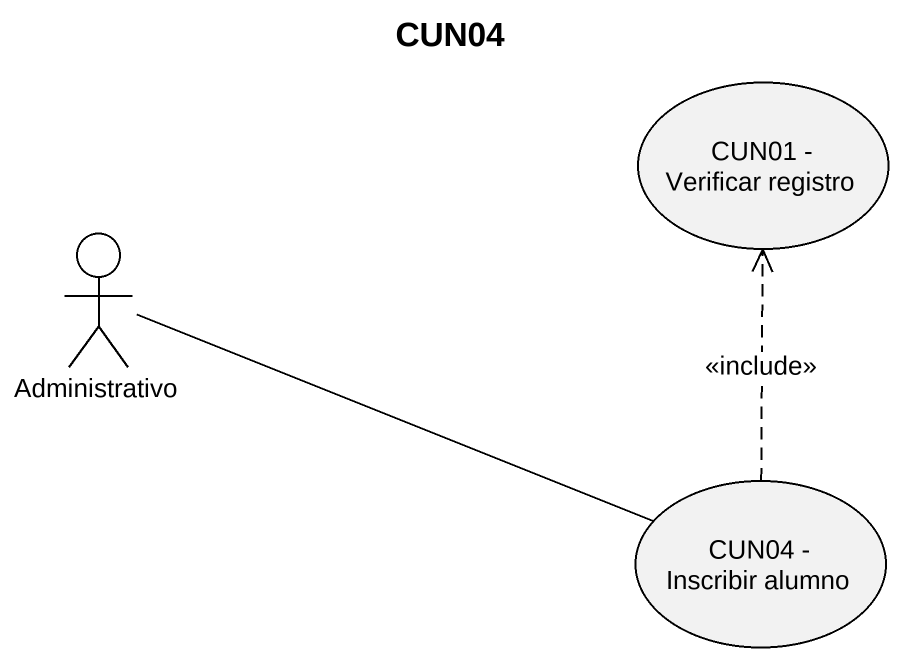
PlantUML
@startuml
title CUN04
usecase "CUN01 - Verificar registro" as CUN01_Verificar_registro
actor Administrativo
usecase "CUN04 - Inscribir alumno" as CUN04_Inscribir_alumno
Administrativo -right- CUN04_Inscribir_alumno
CUN04_Inscribir_alumno .up.> CUN01_Verificar_registro : <<include>>
@enduml
